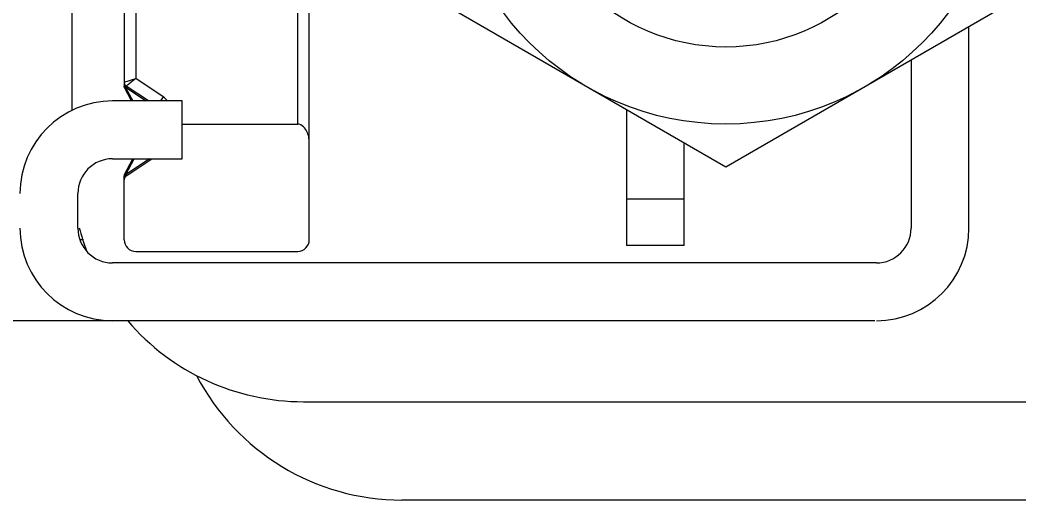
# Model space of a CAD drawing. Extents: x 27938 to 1507990, y 110129 to 923079.
# Drawn here: x 555236 to 555589, y 357961.9 to 358131.6 of the extents above; entities that cross this region are included whole.
import ezdxf

# ---------------------------------------------------------------- set-up
doc = ezdxf.new("R2010")
doc.units = 0
doc.header["$LTSCALE"] = 1000
doc.header["$MEASUREMENT"] = 0

msp = doc.modelspace()

# ---------------------------------------------------------------- linework, layer by layer
for p, q in [((555272.82, 358276.23), (555272.82, 358108.21)), ((555276.91, 358274.92), (555276.91, 358110.84)), ((555334.15, 358094.75), (555334.15, 358172.26)), ((555338.24, 358053.86), (555338.24, 358169.42)), ((555254.42, 358099.61), (555254.42, 358155.38)), ((555485.44, 358079.56), (555387.31, 358136.22)), ((555583.57, 358136.22), (555485.44, 358079.56)), ((555571.3, 358057.95), (555571.3, 358129.14)), ((555550.86, 358117.34), (555550.86, 358057.95)), ((555272.82, 358109.52), (555276.91, 358110.84)), ((555286.63, 358104.36), (555276.91, 358110.84)), ((555273.3, 358107.83), (555272.96, 358107.63)), ((555275.46, 358102.92), (555272.97, 358107.64)), ((555273.29, 358107.81), (555273.32, 358107.77)), ((555273.32, 358107.77), (555273.35, 358107.73)), ((555273.38, 358108.27), (555273.34, 358108.33)), ((555273.44, 358107.97), (555273.35, 358107.73)), ((555273.35, 358107.73), (555275.88, 358102.92)), ((555273.39, 358108.22), (555273.38, 358108.27)), ((555281.41, 358102.92), (555273.55, 358108.16)), ((555273.62, 358107.53), (555280.61, 358102.92)), ((555293.27, 358102.92), (555268.73, 358102.92)), ((555286.63, 358104.36), (555285.67, 358102.92)), ((555293.27, 358082.48), (555293.27, 358102.92)), ((555450.28, 358099.87), (555450.28, 358051.81)), ((555293.27, 358094.75), (555334.15, 358094.75)), ((555470.72, 358051.81), (555470.72, 358088.06)), ((555268.73, 358082.48), (555293.27, 358082.48)), ((555272.97, 358076.92), (555275.9, 358082.48)), ((555273.38, 358076.88), (555276.33, 358082.48)), ((555273.55, 358076.42), (555282.64, 358082.48)), ((555281.8, 358082.48), (555273.61, 358077.05)), ((555273.08, 358076.67), (555273.23, 358076.74)), ((555273.38, 358076.88), (555273.28, 358076.75)), ((555273.47, 358076.64), (555273.38, 358076.88)), ((555272.82, 358075.07), (555272.82, 358076.35)), ((555272.82, 358053.86), (555272.82, 358075.06)), ((555273.11, 358076.21), (555272.96, 358075.76)), ((555256.47, 358057.95), (555256.47, 358070.21)), ((555470.72, 358068.17), (555450.28, 358068.17)), ((555258.43, 358053.86), (555257.22, 358053.86)), ((555276.91, 358049.77), (555334.15, 358049.77)), ((555470.72, 358051.81), (555450.28, 358051.81)), ((555538.59, 358045.68), (555268.73, 358045.68)), ((555538.08, 358025.24), (554545.06, 358025.05)), ((555336.2, 357996.62), (555679.99, 357996.62)), ((555599.92, 357961.86), (555370.95, 357961.86))]:
    msp.add_line(p, q)
for radius in [98.13, 70.88]:
    msp.add_circle((555485.44, 358192.88), radius)
for centre, radius, start, end in [((555276.55, 358109.52), 3.73, 179.9603, 189.4682), ((555274.46, 358109.52), 1.64, 180, 236.3099), ((555275.76, 358109.32), 2.91, 198.3861, 202.9192), ((555273.54, 358108.76), 0.96, 235.2626, 237.3148), ((555273.6, 358108.86), 1.08, 237.2542, 240.8239), ((555275.47, 358109.2), 2.59, 202.9098, 207.7391), ((555273.55, 358108.76), 0.965, 240.8148, 245.1876), ((555273.5, 358108.65), 0.853, 245.1804, 250.3543), ((555275.3, 358109.11), 2.41, 207.7889, 208.824), ((555275.19, 358109.06), 2.28, 208.8038, 212.2564), ((555273.47, 358108.56), 0.75, 250.338, 256.9912), ((555275.19, 358109.91), 2.85, 230.0267, 236.6343), ((555268.73, 358070.21), 32.71, 90, 180), ((555283.45, 358099.59), 5.72, 35.8765, 56.3099), ((555268.73, 358070.21), 12.27, 90, 180), ((555321.02, 358062.26), 49.89, 163.1105, 163.3846), ((555273.51, 358075.95), 0.834, 106.0364, 109.7696), ((555275.2, 358074.65), 2.88, 123.5501, 129.2239), ((555274.46, 358075.06), 1.64, 123.6901, 180), ((555255.09, 358081.94), 18.91, 342.3685, 343.3734), ((555268.73, 358057.95), 32.71, 180, 270), ((555268.73, 358057.95), 12.27, 180, 270), ((555336.2, 358078.39), 81.78, 194.375, 200.3315), ((555538.59, 358057.95), 32.71, 270, 0), ((555538.59, 358057.95), 12.27, 270, 0), ((555276.91, 358053.86), 4.09, 180, 270), ((555334.15, 358053.86), 4.09, 270, 0), ((555336.2, 358078.39), 81.78, 220.5827, 270), ((555370.95, 358043.64), 81.78, 207.4589, 270)]:
    msp.add_arc(centre, radius, start, end)
for points in [[(555273, 358108.41), (555272.94, 358108.57), (555272.9, 358108.74), (555272.87, 358108.91)], [(555272.82, 358108.21), (555272.82, 358108.11), (555272.91, 358108.02), (555272.99, 358107.97)], [(555272.97, 358107.64), (555272.9, 358107.76), (555272.84, 358107.88), (555272.84, 358108.02)], [(555272.97, 358076.92), (555272.9, 358076.8), (555272.84, 358076.68), (555272.84, 358076.55)]]:
    msp.add_open_spline(points, degree=3)
for points, knots in [([(555276.91, 358110.84), (555276.13, 358110.22), (555274.98, 358109.36), (555273.91, 358108.4), (555273.55, 358108.16)], [0, 0, 0, 0, 0.698346, 1, 1, 1, 1]), ([(555272.84, 358108.02), (555272.84, 358108.04), (555272.85, 358108.1), (555272.87, 358108.16), (555272.88, 358108.19)], [0, 0, 0, 0, 0.48312, 1, 1, 1, 1]), ([(555273.29, 358107.81), (555273.31, 358107.85), (555273.36, 358107.98), (555273.4, 358108.12), (555273.39, 358108.22)], [0, 0, 0, 0, 0.307942, 1, 1, 1, 1]), ([(555273.4, 358108.27), (555273.46, 358108.23), (555273.47, 358108.1), (555273.45, 358108), (555273.44, 358107.97)], [0, 0, 0, 0, 0.671481, 1, 1, 1, 1]), ([(555273.65, 358108.03), (555273.66, 358108), (555273.69, 358107.83), (555273.66, 358107.66), (555273.62, 358107.53)], [0, 0, 0, 0, 0.201666, 1, 1, 1, 1]), ([(555338.24, 358088.26), (555338.24, 358088.91), (555338.1, 358090.23), (555337.44, 358092.16), (555336.31, 358093.96), (555334.9, 358094.75), (555334.15, 358094.75)], [0, 0, 0, 0, 0.235531, 0.478205, 0.731471, 1, 1, 1, 1]), ([(555272.82, 358076.35), (555272.82, 358076.44), (555272.92, 358076.57), (555273.04, 358076.64), (555273.08, 358076.67)], [0, 0, 0, 0, 0.684585, 1, 1, 1, 1]), ([(555272.97, 358076.92), (555272.99, 358076.94), (555273.1, 358076.8), (555273.2, 358076.79), (555273.28, 358076.75)], [0, 0, 0, 0, 0.259642, 1, 1, 1, 1]), ([(555273.42, 358076.33), (555273.48, 358076.37), (555273.49, 358076.5), (555273.48, 358076.6), (555273.47, 358076.64)], [0, 0, 0, 0, 0.67298, 1, 1, 1, 1]), ([(555273.65, 358076.56), (555273.66, 358076.59), (555273.69, 358076.75), (555273.65, 358076.92), (555273.61, 358077.05)], [0, 0, 0, 0, 0.200998, 1, 1, 1, 1]), ([(555272.84, 358076.55), (555272.84, 358076.52), (555272.85, 358076.46), (555272.87, 358076.4), (555272.88, 358076.38)], [0, 0, 0, 0, 0.483166, 1, 1, 1, 1]), ([(555272.84, 358076.55), (555272.84, 358076.52), (555272.85, 358076.46), (555272.87, 358076.4), (555272.88, 358076.38)], [0, 0, 0, 0, 0.483166, 1, 1, 1, 1]), ([(555272.84, 358076.55), (555272.84, 358076.52), (555272.85, 358076.46), (555272.87, 358076.4), (555272.88, 358076.38)], [0, 0, 0, 0, 0.483166, 1, 1, 1, 1]), ([(555272.84, 358076.55), (555272.84, 358076.52), (555272.85, 358076.46), (555272.87, 358076.4), (555272.88, 358076.38)], [0, 0, 0, 0, 0.483166, 1, 1, 1, 1])]:
    msp.add_open_spline(points, degree=3, knots=knots)

doc.saveas('drawing.dxf')
